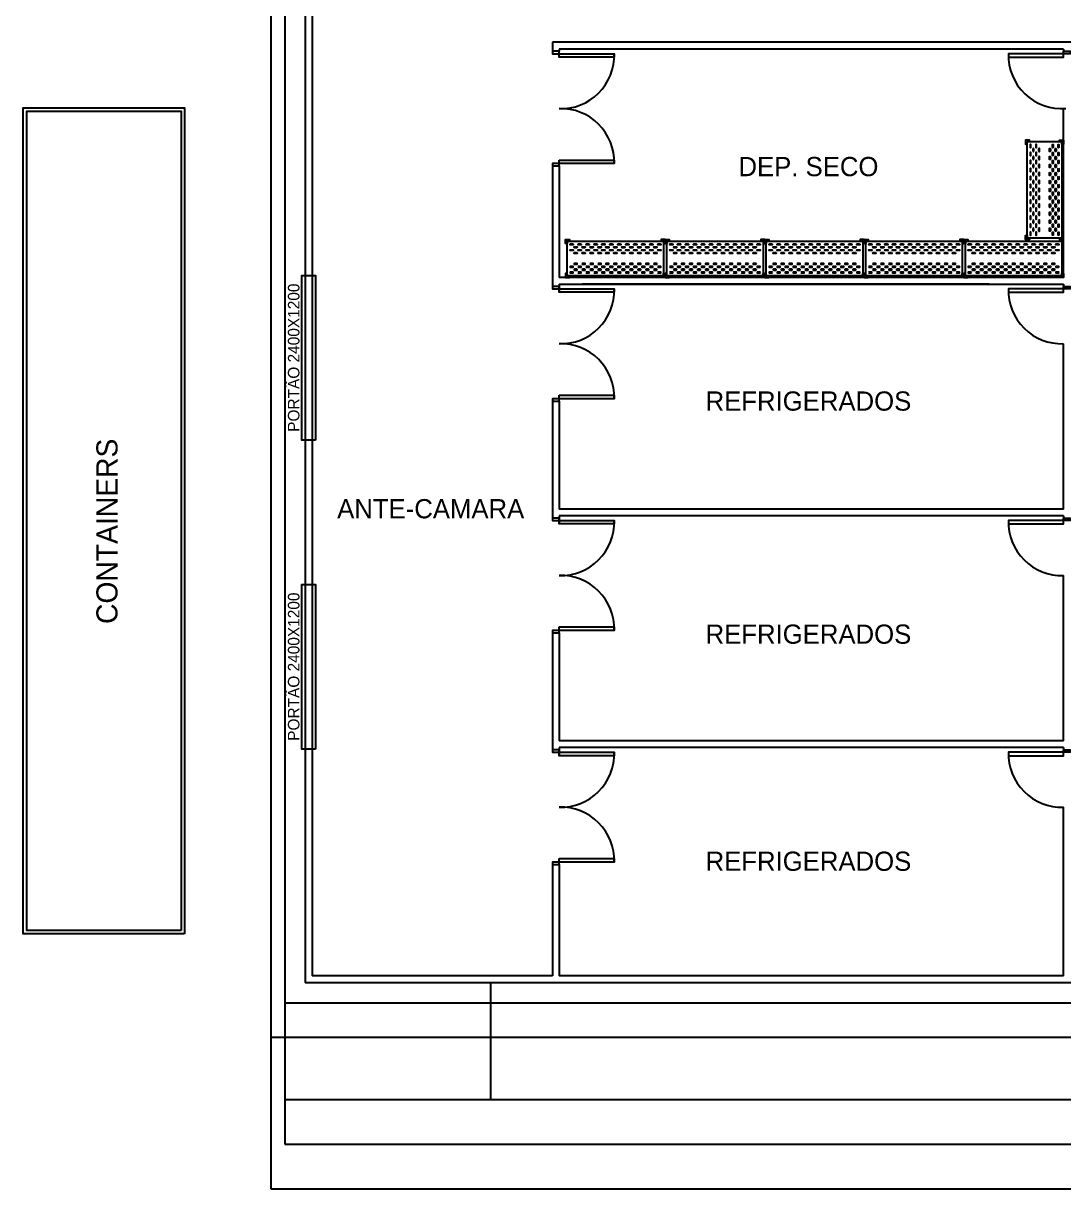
# Model space of a CAD drawing. Header units: millimetres. Extents: x -18806 to 201070, y -25046 to 92854.
# Drawn here: x 52294 to 67448, y -19187 to -2207 of the extents above; entities that cross this region are included whole.
import ezdxf
from ezdxf.enums import TextEntityAlignment as Align

# ---------------------------------------------------------------- set-up
doc = ezdxf.new("R2010")
doc.units = ezdxf.units.MM
doc.header["$LTSCALE"] = 50
doc.layers.add('9-LAYOUT', color=8, linetype='Continuous')
doc.styles.add('1', font='stylu.ttf', dxfattribs={"width": 0.75, "height": 0.35})
doc.styles.add('2', font='stylu.ttf', dxfattribs={"height": 0.35})
doc.dimstyles.new('1', dxfattribs={"dimtxt": 0.2, "dimasz": 0.1, "dimexe": 0.1, "dimexo": 0.9, "dimgap": 0.1, "dimtad": 1, "dimzin": 0, "dimdsep": 46, "dimtxsty": '1', "dimsah": 1, "dimcen": -0.1, "dimclrt": 1, "dimadec": 0, "dimazin": 0, "dimtfac": 1, "dimtmove": 0, "dimatfit": 1, "dimfxl": 0, "dimtolj": 1, "dimtzin": 0, "dimarcsym": 0})

# ---------------------------------------------------------------- blocks, each defined once
blk = doc.blocks.new('*D196')
at = {"color": 0, "lineweight": -2}
for p, q in [((55900.80850625254, -16986.69995601038), (55900.80850625254, -19186.72332722433)), ((113170.8085062524, -16986.69995601038), (113170.8085062524, -19186.72332722433)), ((55901.00850625253, -19186.62332722433), (113170.6085062524, -19186.62332722433))]:
    blk.add_line(p, q, dxfattribs=at)
at = {"color": 0}
for points in [[(55901.00850625253, -19186.589993891), (55901.00850625253, -19186.65666055767), (55900.80850625254, -19186.62332722433)], [(113170.6085062524, -19186.589993891), (113170.6085062524, -19186.65666055767), (113170.8085062524, -19186.62332722433)]]:
    blk.add_solid(points, dxfattribs=at)
at = {"layer": 'Defpoints', "color": 0}
for p in [(55900.80850625254, -16985.79995601038), (113170.8085062524, -16985.79995601038), (113170.8085062524, -19186.62332722433)]:
    blk.add_point(p, dxfattribs=at)
at = {"color": 7, "insert": (84535.80850625245, -19186.33449120676), "char_height": 0.35, "attachment_point": 5, "style": '1'}
blk.add_mtext('\\A1;57270.00', dxfattribs=at)
blk = doc.blocks.new('*D197')
at = {"color": 0, "lineweight": -2}
for p, q in [((56100.80850625248, -16486.69995601038), (56100.80850625248, -18535.75754431182)), ((112970.8085062524, -16486.69995601038), (112970.8085062524, -18535.75754431182)), ((56101.00850625247, -18535.65754431182), (112970.6085062524, -18535.65754431182))]:
    blk.add_line(p, q, dxfattribs=at)
at = {"color": 0}
for points in [[(56101.00850625247, -18535.62421097849), (56101.00850625247, -18535.69087764515), (56100.80850625248, -18535.65754431182)], [(112970.6085062524, -18535.62421097849), (112970.6085062524, -18535.69087764515), (112970.8085062524, -18535.65754431182)]]:
    blk.add_solid(points, dxfattribs=at)
at = {"layer": 'Defpoints', "color": 0}
for p in [(56100.80850625248, -16485.79995601038), (112970.8085062524, -16485.79995601038), (112970.8085062524, -18535.65754431182)]:
    blk.add_point(p, dxfattribs=at)
at = {"color": 7, "insert": (84535.80850625242, -18535.36870829425), "char_height": 0.35, "attachment_point": 5, "style": '1'}
blk.add_mtext('\\A1;56870.00', dxfattribs=at)
blk = doc.blocks.new('*D198')
at = {"color": 0, "lineweight": -2}
for p, q in [((59100.80850625248, -16190.77486674295), (59100.80850625248, -17892.56353038541)), ((109970.8085062525, -16190.77486674295), (109970.8085062525, -17892.56353038541)), ((109970.6085062525, -17892.46353038542), (59101.00850625247, -17892.46353038542))]:
    blk.add_line(p, q, dxfattribs=at)
at = {"color": 0}
for points in [[(59101.00850625247, -17892.43019705208), (59101.00850625247, -17892.49686371875), (59100.80850625248, -17892.46353038542)], [(109970.6085062525, -17892.43019705208), (109970.6085062525, -17892.49686371875), (109970.8085062525, -17892.46353038542)]]:
    blk.add_solid(points, dxfattribs=at)
at = {"layer": 'Defpoints', "color": 0}
for p in [(59100.80850625248, -16189.87486674295), (109970.8085062525, -16189.87486674295), (59100.80850625248, -17892.46353038542)]:
    blk.add_point(p, dxfattribs=at)
at = {"color": 7, "insert": (84535.80850625248, -17892.17469436784), "char_height": 0.35, "attachment_point": 5, "style": '1'}
blk.add_mtext('\\A1;50870.00', dxfattribs=at)
blk = doc.blocks.new('*D199')
at = {"color": 0, "lineweight": -2}
for p, q in [((56100.80850625248, -17891.56353038541), (56100.80850625248, -17892.36353038542)), ((59100.60850625248, -17892.46353038542), (56101.00850625247, -17892.46353038542)), ((59100.80850625248, -17891.56353038541), (59100.80850625248, -17892.36353038542))]:
    blk.add_line(p, q, dxfattribs=at)
at = {"color": 0}
for points in [[(56101.00850625247, -17892.43019705208), (56101.00850625247, -17892.49686371875), (56100.80850625248, -17892.46353038542)], [(59100.60850625248, -17892.43019705208), (59100.60850625248, -17892.49686371875), (59100.80850625248, -17892.46353038542)]]:
    blk.add_solid(points, dxfattribs=at)
at = {"layer": 'Defpoints', "color": 0}
for p in [(56100.80850625248, -17892.46353038542), (56100.80850625248, -17892.46353038542), (59100.80850625248, -17892.46353038542)]:
    blk.add_point(p, dxfattribs=at)
at = {"color": 7, "insert": (57600.80850625248, -17892.18097182026), "char_height": 0.35, "attachment_point": 5, "style": '1'}
blk.add_mtext('\\A1;3000.00', dxfattribs=at)
blk = doc.blocks.new('EPM4P145')
at = {"layer": '9-LAYOUT'}
for points in [[(23.00000000000011, 527), (23.0000000000001, 492), (1.030327590552296e-13, 492), (1.136868343334842e-13, 550), (58.00000000000011, 550.0000000000036), (58.00000000000011, 527), (23.00000000000011, 527)], [(1427, 526.9999999999961), (1427, 22.99999999999613), (23.00000000000002, 23), (23.00000000000011, 527)], [(1427, 527), (1427, 492), (1450, 492), (1450, 550), (1392, 550.0000000000036), (1392, 527), (1427, 527)], [(23.00000000000011, 23), (23.0000000000001, 58), (1.030327590552296e-13, 58), (1.136868343334842e-13, 0), (58.00000000000011, -3.637978807091713e-12), (58.00000000000011, 23), (23.00000000000011, 23)], [(1427, 23), (1427, 58), (1450, 58), (1450, 0), (1392, -3.637978807091713e-12), (1392, 23), (1427, 23)]]:
    blk.add_lwpolyline(points, close=True, dxfattribs=at)
for points in [[(110.5000000000001, 479.9999999999964, 0.414213562373095), (104.5000000000001, 485.9999999999964), (69.5000000000001, 485.9999999999964, 0.414213562373095), (63.5000000000001, 479.9999999999964, 0.414213562373095), (69.5000000000001, 473.9999999999964), (104.5000000000001, 473.9999999999964, 0.414213562373095)], [(110.5000000000001, 395.9999999999964, 0.414213562373095), (104.5000000000001, 401.9999999999964), (69.50000000000009, 401.9999999999964, 0.414213562373095), (63.50000000000009, 395.9999999999964, 0.414213562373095), (69.50000000000009, 389.9999999999964), (104.5000000000001, 389.9999999999964, 0.414213562373095)], [(168.5000000000001, 437.9999999999964, 0.414213562373095), (162.5000000000001, 443.9999999999964), (127.5000000000001, 443.9999999999964, 0.414213562373095), (121.5000000000001, 437.9999999999964, 0.414213562373095), (127.5000000000001, 431.9999999999964), (162.5000000000001, 431.9999999999964, 0.414213562373095)], [(168.5000000000001, 353.9999999999964, 0.414213562373095), (162.5000000000001, 359.9999999999964), (127.5000000000001, 359.9999999999964, 0.414213562373095), (121.5000000000001, 353.9999999999964, 0.414213562373095), (127.5000000000001, 347.9999999999964), (162.5000000000001, 347.9999999999964, 0.414213562373095)], [(226.5000000000001, 479.9999999999963, 0.414213562373095), (220.5000000000001, 485.9999999999963), (185.5000000000001, 485.9999999999964, 0.414213562373095), (179.5000000000001, 479.9999999999964, 0.414213562373095), (185.5000000000001, 473.9999999999964), (220.5000000000001, 473.9999999999963, 0.414213562373095)], [(226.5000000000001, 395.9999999999964, 0.414213562373095), (220.5000000000001, 401.9999999999964), (185.5000000000001, 401.9999999999964, 0.414213562373095), (179.5000000000001, 395.9999999999964, 0.414213562373095), (185.5000000000001, 389.9999999999964), (220.5000000000001, 389.9999999999964, 0.414213562373095)], [(284.5000000000001, 437.9999999999963, 0.414213562373095), (278.5000000000001, 443.9999999999963), (243.5000000000001, 443.9999999999963, 0.414213562373095), (237.5000000000001, 437.9999999999963, 0.414213562373095), (243.5000000000001, 431.9999999999963), (278.5000000000001, 431.9999999999963, 0.414213562373095)], [(284.5000000000001, 353.9999999999963, 0.414213562373095), (278.5000000000001, 359.9999999999963), (243.5000000000001, 359.9999999999963, 0.414213562373095), (237.5000000000001, 353.9999999999963, 0.414213562373095), (243.5000000000001, 347.9999999999963), (278.5000000000001, 347.9999999999963, 0.414213562373095)], [(342.5000000000001, 479.9999999999963, 0.414213562373095), (336.5000000000001, 485.9999999999963), (301.5000000000001, 485.9999999999963, 0.414213562373095), (295.5000000000001, 479.9999999999963, 0.414213562373095), (301.5000000000001, 473.9999999999963), (336.5000000000001, 473.9999999999963, 0.414213562373095)], [(342.5000000000001, 395.9999999999963, 0.414213562373095), (336.5000000000001, 401.9999999999963), (301.5000000000001, 401.9999999999963, 0.414213562373095), (295.5000000000001, 395.9999999999963, 0.414213562373095), (301.5000000000001, 389.9999999999963), (336.5000000000001, 389.9999999999963, 0.414213562373095)], [(400.5000000000001, 437.9999999999963, 0.414213562373095), (394.5000000000001, 443.9999999999963), (359.5000000000001, 443.9999999999963, 0.414213562373095), (353.5000000000001, 437.9999999999963, 0.414213562373095), (359.5000000000001, 431.9999999999963), (394.5000000000001, 431.9999999999963, 0.414213562373095)], [(400.5000000000001, 353.9999999999962, 0.414213562373095), (394.5000000000001, 359.9999999999962), (359.5000000000001, 359.9999999999963, 0.414213562373095), (353.5000000000001, 353.9999999999963, 0.414213562373095), (359.5000000000001, 347.9999999999963), (394.5000000000001, 347.9999999999962, 0.414213562373095)], [(458.5000000000001, 479.9999999999962, 0.414213562373095), (452.5000000000001, 485.9999999999962), (417.5000000000001, 485.9999999999963, 0.414213562373095), (411.5000000000001, 479.9999999999963, 0.414213562373095), (417.5000000000001, 473.9999999999963), (452.5000000000001, 473.9999999999962, 0.414213562373095)], [(458.5000000000001, 395.9999999999962, 0.414213562373095), (452.5000000000001, 401.9999999999962), (417.5000000000001, 401.9999999999962, 0.414213562373095), (411.5000000000001, 395.9999999999962, 0.414213562373095), (417.5000000000001, 389.9999999999962), (452.5000000000001, 389.9999999999962, 0.414213562373095)], [(516.5000000000001, 437.9999999999962, 0.414213562373095), (510.5000000000001, 443.9999999999962), (475.5000000000001, 443.9999999999962, 0.414213562373095), (469.5000000000001, 437.9999999999962, 0.414213562373095), (475.5000000000001, 431.9999999999962), (510.5000000000001, 431.9999999999962, 0.414213562373095)], [(516.5000000000001, 353.9999999999962, 0.414213562373095), (510.5000000000001, 359.9999999999962), (475.5000000000001, 359.9999999999962, 0.414213562373095), (469.5000000000001, 353.9999999999962, 0.414213562373095), (475.5000000000001, 347.9999999999962), (510.5000000000001, 347.9999999999962, 0.414213562373095)], [(574.5000000000001, 479.9999999999962, 0.414213562373095), (568.5000000000001, 485.9999999999962), (533.5000000000001, 485.9999999999962, 0.414213562373095), (527.5000000000001, 479.9999999999962, 0.414213562373095), (533.5000000000001, 473.9999999999962), (568.5000000000001, 473.9999999999962, 0.414213562373095)], [(574.5000000000001, 395.9999999999962, 0.414213562373095), (568.5000000000001, 401.9999999999962), (533.5000000000001, 401.9999999999962, 0.414213562373095), (527.5000000000001, 395.9999999999962, 0.414213562373095), (533.5000000000001, 389.9999999999962), (568.5000000000001, 389.9999999999962, 0.414213562373095)], [(632.5000000000001, 437.9999999999962, 0.414213562373095), (626.5000000000001, 443.9999999999962), (591.5000000000001, 443.9999999999962, 0.414213562373095), (585.5000000000001, 437.9999999999962, 0.414213562373095), (591.5000000000001, 431.9999999999962), (626.5000000000001, 431.9999999999962, 0.414213562373095)], [(632.5000000000001, 353.9999999999962, 0.414213562373095), (626.5000000000001, 359.9999999999962), (591.5000000000001, 359.9999999999962, 0.414213562373095), (585.5000000000001, 353.9999999999962, 0.414213562373095), (591.5000000000001, 347.9999999999962), (626.5000000000001, 347.9999999999962, 0.414213562373095)], [(690.5000000000001, 479.9999999999962, 0.414213562373095), (684.5000000000001, 485.9999999999962), (649.5000000000001, 485.9999999999962, 0.414213562373095), (643.5000000000001, 479.9999999999962, 0.414213562373095), (649.5000000000001, 473.9999999999962), (684.5000000000001, 473.9999999999962, 0.414213562373095)], [(690.5000000000001, 395.9999999999962, 0.414213562373095), (684.5000000000001, 401.9999999999962), (649.5000000000001, 401.9999999999962, 0.414213562373095), (643.5000000000001, 395.9999999999962, 0.414213562373095), (649.5000000000001, 389.9999999999962), (684.5000000000001, 389.9999999999962, 0.414213562373095)], [(748.5000000000001, 437.9999999999962, 0.414213562373095), (742.5000000000001, 443.9999999999962), (707.5000000000001, 443.9999999999962, 0.414213562373095), (701.5000000000001, 437.9999999999962, 0.414213562373095), (707.5000000000001, 431.9999999999962), (742.5000000000001, 431.9999999999962, 0.414213562373095)], [(748.5000000000001, 353.9999999999962, 0.414213562373095), (742.5000000000001, 359.9999999999962), (707.5000000000001, 359.9999999999962, 0.414213562373095), (701.5000000000001, 353.9999999999962, 0.414213562373095), (707.5000000000001, 347.9999999999962), (742.5000000000001, 347.9999999999962, 0.414213562373095)], [(806.5000000000001, 479.9999999999962, 0.414213562373095), (800.5000000000001, 485.9999999999962), (765.5000000000001, 485.9999999999962, 0.414213562373095), (759.5000000000001, 479.9999999999962, 0.414213562373095), (765.5000000000001, 473.9999999999962), (800.5000000000001, 473.9999999999962, 0.414213562373095)], [(806.5000000000001, 395.9999999999962, 0.414213562373095), (800.5000000000001, 401.9999999999962), (765.5000000000001, 401.9999999999962, 0.414213562373095), (759.5000000000001, 395.9999999999962, 0.414213562373095), (765.5000000000001, 389.9999999999962), (800.5000000000001, 389.9999999999962, 0.414213562373095)], [(864.5000000000001, 437.9999999999962, 0.414213562373095), (858.5000000000001, 443.9999999999962), (823.5000000000001, 443.9999999999962, 0.414213562373095), (817.5000000000001, 437.9999999999962, 0.414213562373095), (823.5000000000001, 431.9999999999962), (858.5000000000001, 431.9999999999962, 0.414213562373095)], [(864.5000000000001, 353.9999999999962, 0.414213562373095), (858.5000000000001, 359.9999999999962), (823.5000000000001, 359.9999999999962, 0.414213562373095), (817.5000000000001, 353.9999999999962, 0.414213562373095), (823.5000000000001, 347.9999999999962), (858.5000000000001, 347.9999999999962, 0.414213562373095)], [(922.5000000000001, 479.9999999999962, 0.414213562373095), (916.5000000000001, 485.9999999999962), (881.5000000000001, 485.9999999999962, 0.414213562373095), (875.5000000000001, 479.9999999999962, 0.414213562373095), (881.5000000000001, 473.9999999999962), (916.5000000000001, 473.9999999999962, 0.414213562373095)], [(922.5000000000001, 395.9999999999962, 0.414213562373095), (916.5000000000001, 401.9999999999962), (881.5000000000001, 401.9999999999962, 0.414213562373095), (875.5000000000001, 395.9999999999962, 0.414213562373095), (881.5000000000001, 389.9999999999962), (916.5000000000001, 389.9999999999962, 0.414213562373095)], [(980.5000000000001, 437.9999999999962, 0.414213562373095), (974.5000000000001, 443.9999999999962), (939.5000000000001, 443.9999999999962, 0.414213562373095), (933.5000000000001, 437.9999999999962, 0.414213562373095), (939.5000000000001, 431.9999999999962), (974.5000000000001, 431.9999999999962, 0.414213562373095)], [(980.5000000000001, 353.9999999999962, 0.414213562373095), (974.5000000000001, 359.9999999999962), (939.5000000000001, 359.9999999999962, 0.414213562373095), (933.5000000000001, 353.9999999999962, 0.414213562373095), (939.5000000000001, 347.9999999999962), (974.5000000000001, 347.9999999999962, 0.414213562373095)], [(1038.5, 479.9999999999962, 0.414213562373095), (1032.5, 485.9999999999962), (997.5000000000001, 485.9999999999962, 0.414213562373095), (991.5000000000001, 479.9999999999962, 0.414213562373095), (997.5000000000001, 473.9999999999962), (1032.5, 473.9999999999962, 0.414213562373095)], [(1038.5, 395.9999999999961, 0.414213562373095), (1032.5, 401.9999999999961), (997.5000000000001, 401.9999999999962, 0.414213562373095), (991.5000000000001, 395.9999999999962, 0.414213562373095), (997.5000000000001, 389.9999999999962), (1032.5, 389.9999999999961, 0.414213562373095)], [(1096.5, 437.9999999999961, 0.414213562373095), (1090.5, 443.9999999999961), (1055.5, 443.9999999999961, 0.414213562373095), (1049.5, 437.9999999999961, 0.414213562373095), (1055.5, 431.9999999999961), (1090.5, 431.9999999999961, 0.414213562373095)], [(1096.5, 353.9999999999961, 0.414213562373095), (1090.5, 359.9999999999961), (1055.5, 359.9999999999961, 0.414213562373095), (1049.5, 353.9999999999961, 0.414213562373095), (1055.5, 347.9999999999961), (1090.5, 347.9999999999961, 0.414213562373095)], [(1154.5, 479.9999999999961, 0.414213562373095), (1148.5, 485.9999999999961), (1113.5, 485.9999999999961, 0.414213562373095), (1107.5, 479.9999999999961, 0.414213562373095), (1113.5, 473.9999999999961), (1148.5, 473.9999999999961, 0.414213562373095)], [(1154.5, 395.9999999999961, 0.414213562373095), (1148.5, 401.9999999999961), (1113.5, 401.9999999999961, 0.414213562373095), (1107.5, 395.9999999999961, 0.414213562373095), (1113.5, 389.9999999999961), (1148.5, 389.9999999999961, 0.414213562373095)], [(1212.5, 437.9999999999961, 0.414213562373095), (1206.5, 443.9999999999961), (1171.5, 443.9999999999961, 0.414213562373095), (1165.5, 437.9999999999961, 0.414213562373095), (1171.5, 431.9999999999961), (1206.5, 431.9999999999961, 0.414213562373095)], [(1212.5, 353.9999999999961, 0.414213562373095), (1206.5, 359.9999999999961), (1171.5, 359.9999999999961, 0.414213562373095), (1165.5, 353.9999999999961, 0.414213562373095), (1171.5, 347.9999999999961), (1206.5, 347.9999999999961, 0.414213562373095)], [(1270.5, 479.9999999999961, 0.414213562373095), (1264.5, 485.9999999999961), (1229.5, 485.9999999999961, 0.414213562373095), (1223.5, 479.9999999999961, 0.414213562373095), (1229.5, 473.9999999999961), (1264.5, 473.9999999999961, 0.414213562373095)], [(1270.5, 395.9999999999961, 0.414213562373095), (1264.5, 401.9999999999961), (1229.5, 401.9999999999961, 0.414213562373095), (1223.5, 395.9999999999961, 0.414213562373095), (1229.5, 389.9999999999961), (1264.5, 389.9999999999961, 0.414213562373095)], [(1328.5, 437.9999999999961, 0.414213562373095), (1322.5, 443.9999999999961), (1287.5, 443.9999999999961, 0.414213562373095), (1281.5, 437.9999999999961, 0.414213562373095), (1287.5, 431.9999999999961), (1322.5, 431.9999999999961, 0.414213562373095)], [(1328.5, 353.9999999999961, 0.414213562373095), (1322.5, 359.9999999999961), (1287.5, 359.9999999999961, 0.414213562373095), (1281.5, 353.9999999999961, 0.414213562373095), (1287.5, 347.9999999999961), (1322.5, 347.9999999999961, 0.414213562373095)], [(1386.5, 479.9999999999961, 0.414213562373095), (1380.5, 485.9999999999961), (1345.5, 485.9999999999961, 0.414213562373095), (1339.5, 479.9999999999961, 0.414213562373095), (1345.5, 473.9999999999961), (1380.5, 473.9999999999961, 0.414213562373095)], [(1386.5, 395.9999999999961, 0.414213562373095), (1380.5, 401.9999999999961), (1345.5, 401.9999999999961, 0.414213562373095), (1339.5, 395.9999999999961, 0.414213562373095), (1345.5, 389.9999999999961), (1380.5, 389.9999999999961, 0.414213562373095)], [(168.5000000000001, 195.9999999999999, -0.414213562373095), (162.5000000000001, 189.9999999999999), (127.5, 190, -0.414213562373095), (121.5, 196, -0.414213562373095), (127.5000000000001, 202), (162.5000000000001, 201.9999999999999, -0.414213562373095)], [(284.5000000000001, 195.9999999999963, -0.414213562373095), (278.5000000000001, 189.9999999999963), (243.5000000000001, 189.9999999999963, -0.414213562373095), (237.5000000000001, 195.9999999999963, -0.414213562373095), (243.5000000000001, 201.9999999999963), (278.5000000000001, 201.9999999999963, -0.414213562373095)], [(400.5000000000001, 195.9999999999963, -0.414213562373095), (394.5000000000001, 189.9999999999963), (359.5000000000001, 189.9999999999963, -0.414213562373095), (353.5000000000001, 195.9999999999963, -0.414213562373095), (359.5000000000001, 201.9999999999963), (394.5000000000001, 201.9999999999963, -0.414213562373095)], [(516.5, 195.9999999999962, -0.414213562373095), (510.5000000000001, 189.9999999999962), (475.5000000000001, 189.9999999999962, -0.414213562373095), (469.5000000000001, 195.9999999999962, -0.414213562373095), (475.5000000000001, 201.9999999999962), (510.5000000000001, 201.9999999999962, -0.414213562373095)], [(632.5, 195.9999999999962, -0.414213562373095), (626.5, 189.9999999999962), (591.5, 189.9999999999962, -0.414213562373095), (585.5, 195.9999999999962, -0.414213562373095), (591.5, 201.9999999999962), (626.5, 201.9999999999962, -0.414213562373095)], [(748.5, 195.9999999999962, -0.414213562373095), (742.5, 189.9999999999962), (707.5, 189.9999999999962, -0.414213562373095), (701.5, 195.9999999999962, -0.414213562373095), (707.5, 201.9999999999962), (742.5, 201.9999999999962, -0.414213562373095)], [(864.5, 195.9999999999962, -0.414213562373095), (858.5, 189.9999999999962), (823.5, 189.9999999999962, -0.414213562373095), (817.5, 195.9999999999962, -0.414213562373095), (823.5, 201.9999999999962), (858.5, 201.9999999999962, -0.414213562373095)], [(980.5, 195.9999999999962, -0.414213562373095), (974.5, 189.9999999999962), (939.5, 189.9999999999962, -0.414213562373095), (933.5, 195.9999999999962, -0.414213562373095), (939.5, 201.9999999999962), (974.5, 201.9999999999962, -0.414213562373095)], [(1096.5, 195.9999999999961, -0.414213562373095), (1090.5, 189.9999999999961), (1055.5, 189.9999999999962, -0.414213562373095), (1049.5, 195.9999999999962, -0.414213562373095), (1055.5, 201.9999999999962), (1090.5, 201.9999999999961, -0.414213562373095)], [(1212.5, 195.9999999999961, -0.414213562373095), (1206.5, 189.9999999999961), (1171.5, 189.9999999999961, -0.414213562373095), (1165.5, 195.9999999999961, -0.414213562373095), (1171.5, 201.9999999999961), (1206.5, 201.9999999999961, -0.414213562373095)], [(1328.5, 195.9999999999961, -0.414213562373095), (1322.5, 189.9999999999961), (1287.5, 189.9999999999961, -0.414213562373095), (1281.5, 195.9999999999961, -0.414213562373095), (1287.5, 201.9999999999961), (1322.5, 201.9999999999961, -0.414213562373095)], [(110.5, 154, -0.414213562373095), (104.5, 148), (69.50000000000004, 148, -0.414213562373095), (63.50000000000004, 154, -0.414213562373095), (69.50000000000004, 160), (104.5, 160, -0.414213562373095)], [(110.5, 70, -0.414213562373095), (104.5, 64), (69.50000000000003, 64, -0.414213562373095), (63.50000000000003, 70, -0.414213562373095), (69.50000000000003, 76), (104.5, 76, -0.414213562373095)], [(168.5, 111.9999999999963, -0.414213562373095), (162.5, 105.9999999999963), (127.5, 105.9999999999964, -0.414213562373095), (121.5, 111.9999999999964, -0.414213562373095), (127.5, 117.9999999999964), (162.5, 117.9999999999963, -0.414213562373095)], [(226.5, 153.9999999999999, -0.414213562373095), (220.5, 147.9999999999999), (185.5, 147.9999999999999, -0.414213562373095), (179.5, 153.9999999999999, -0.414213562373095), (185.5, 159.9999999999999), (220.5, 159.9999999999999, -0.414213562373095)], [(226.5, 69.9999999999963, -0.414213562373095), (220.5, 63.99999999999631), (185.5, 63.99999999999631, -0.414213562373095), (179.5, 69.9999999999963, -0.414213562373095), (185.5, 75.9999999999963), (220.5, 75.9999999999963, -0.414213562373095)], [(284.5000000000001, 111.9999999999963, -0.414213562373095), (278.5000000000001, 105.9999999999963), (243.5, 105.9999999999963, -0.414213562373095), (237.5, 111.9999999999963, -0.414213562373095), (243.5, 117.9999999999963), (278.5000000000001, 117.9999999999963, -0.414213562373095)], [(342.5000000000001, 153.9999999999963, -0.414213562373095), (336.5000000000001, 147.9999999999963), (301.5000000000001, 147.9999999999963, -0.414213562373095), (295.5000000000001, 153.9999999999963, -0.414213562373095), (301.5000000000001, 159.9999999999963), (336.5000000000001, 159.9999999999963, -0.414213562373095)], [(342.5, 69.9999999999963, -0.414213562373095), (336.5, 63.99999999999631), (301.5, 63.99999999999631, -0.414213562373095), (295.5, 69.9999999999963, -0.414213562373095), (301.5, 75.9999999999963), (336.5, 75.9999999999963, -0.414213562373095)], [(400.5000000000001, 111.9999999999963, -0.414213562373095), (394.5000000000001, 105.9999999999963), (359.5000000000001, 105.9999999999963, -0.414213562373095), (353.5000000000001, 111.9999999999963, -0.414213562373095), (359.5000000000001, 117.9999999999963), (394.5000000000001, 117.9999999999963, -0.414213562373095)], [(458.5000000000001, 153.9999999999963, -0.414213562373095), (452.5000000000001, 147.9999999999963), (417.5000000000001, 147.9999999999963, -0.414213562373095), (411.5000000000001, 153.9999999999963, -0.414213562373095), (417.5000000000001, 159.9999999999963), (452.5000000000001, 159.9999999999963, -0.414213562373095)], [(458.5, 69.9999999999963, -0.414213562373095), (452.5, 63.99999999999631), (417.5, 63.99999999999631, -0.414213562373095), (411.5, 69.9999999999963, -0.414213562373095), (417.5, 75.9999999999963), (452.5, 75.9999999999963, -0.414213562373095)], [(516.5, 111.9999999999962, -0.414213562373095), (510.5000000000001, 105.9999999999962), (475.5000000000001, 105.9999999999962, -0.414213562373095), (469.5000000000001, 111.9999999999962, -0.414213562373095), (475.5000000000001, 117.9999999999962), (510.5000000000001, 117.9999999999962, -0.414213562373095)], [(574.5, 153.9999999999962, -0.414213562373095), (568.5, 147.9999999999962), (533.5, 147.9999999999962, -0.414213562373095), (527.5, 153.9999999999962, -0.414213562373095), (533.5, 159.9999999999962), (568.5, 159.9999999999962, -0.414213562373095)], [(574.5, 69.99999999999625, -0.414213562373095), (568.5, 63.99999999999625), (533.5, 63.99999999999625, -0.414213562373095), (527.5, 69.99999999999625, -0.414213562373095), (533.5, 75.99999999999625), (568.5, 75.99999999999625, -0.414213562373095)], [(632.5, 111.9999999999962, -0.414213562373095), (626.5, 105.9999999999962), (591.5, 105.9999999999962, -0.414213562373095), (585.5, 111.9999999999962, -0.414213562373095), (591.5, 117.9999999999962), (626.5, 117.9999999999962, -0.414213562373095)], [(690.5, 153.9999999999962, -0.414213562373095), (684.5, 147.9999999999962), (649.5, 147.9999999999962, -0.414213562373095), (643.5, 153.9999999999962, -0.414213562373095), (649.5, 159.9999999999962), (684.5, 159.9999999999962, -0.414213562373095)], [(690.5, 69.99999999999625, -0.414213562373095), (684.5, 63.99999999999625), (649.5, 63.99999999999625, -0.414213562373095), (643.5, 69.99999999999625, -0.414213562373095), (649.5, 75.99999999999625), (684.5, 75.99999999999625, -0.414213562373095)], [(748.5, 111.9999999999962, -0.414213562373095), (742.5, 105.9999999999962), (707.5, 105.9999999999962, -0.414213562373095), (701.5, 111.9999999999962, -0.414213562373095), (707.5, 117.9999999999962), (742.5, 117.9999999999962, -0.414213562373095)], [(806.5, 153.9999999999962, -0.414213562373095), (800.5, 147.9999999999962), (765.5, 147.9999999999962, -0.414213562373095), (759.5, 153.9999999999962, -0.414213562373095), (765.5, 159.9999999999962), (800.5, 159.9999999999962, -0.414213562373095)], [(806.5, 69.99999999999619, -0.414213562373095), (800.5, 63.99999999999619), (765.5, 63.99999999999625, -0.414213562373095), (759.5, 69.99999999999625, -0.414213562373095), (765.5, 75.99999999999625), (800.5, 75.99999999999619, -0.414213562373095)], [(864.5, 111.9999999999962, -0.414213562373095), (858.5, 105.9999999999962), (823.5, 105.9999999999962, -0.414213562373095), (817.5, 111.9999999999962, -0.414213562373095), (823.5, 117.9999999999962), (858.5, 117.9999999999962, -0.414213562373095)], [(922.5, 153.9999999999962, -0.414213562373095), (916.5, 147.9999999999962), (881.5, 147.9999999999962, -0.414213562373095), (875.5, 153.9999999999962, -0.414213562373095), (881.5, 159.9999999999962), (916.5, 159.9999999999962, -0.414213562373095)], [(922.5, 69.99999999999619, -0.414213562373095), (916.5, 63.99999999999619), (881.5, 63.99999999999619, -0.414213562373095), (875.5, 69.99999999999619, -0.414213562373095), (881.5, 75.99999999999619), (916.5, 75.99999999999619, -0.414213562373095)], [(980.5, 111.9999999999962, -0.414213562373095), (974.5, 105.9999999999962), (939.5, 105.9999999999962, -0.414213562373095), (933.5, 111.9999999999962, -0.414213562373095), (939.5, 117.9999999999962), (974.5, 117.9999999999962, -0.414213562373095)], [(1038.5, 153.9999999999962, -0.414213562373095), (1032.5, 147.9999999999962), (997.5, 147.9999999999962, -0.414213562373095), (991.5, 153.9999999999962, -0.414213562373095), (997.5, 159.9999999999962), (1032.5, 159.9999999999962, -0.414213562373095)], [(1038.5, 69.99999999999619, -0.414213562373095), (1032.5, 63.99999999999619), (997.5, 63.99999999999619, -0.414213562373095), (991.5, 69.99999999999619, -0.414213562373095), (997.5, 75.99999999999619), (1032.5, 75.99999999999619, -0.414213562373095)], [(1096.5, 111.9999999999961, -0.414213562373095), (1090.5, 105.9999999999961), (1055.5, 105.9999999999962, -0.414213562373095), (1049.5, 111.9999999999962, -0.414213562373095), (1055.5, 117.9999999999962), (1090.5, 117.9999999999961, -0.414213562373095)], [(1154.5, 153.9999999999961, -0.414213562373095), (1148.5, 147.9999999999961), (1113.5, 147.9999999999961, -0.414213562373095), (1107.5, 153.9999999999961, -0.414213562373095), (1113.5, 159.9999999999961), (1148.5, 159.9999999999961, -0.414213562373095)], [(1154.5, 69.99999999999613, -0.414213562373095), (1148.5, 63.99999999999613), (1113.5, 63.99999999999613, -0.414213562373095), (1107.5, 69.99999999999613, -0.414213562373095), (1113.5, 75.99999999999613), (1148.5, 75.99999999999613, -0.414213562373095)], [(1212.5, 111.9999999999961, -0.414213562373095), (1206.5, 105.9999999999961), (1171.5, 105.9999999999961, -0.414213562373095), (1165.5, 111.9999999999961, -0.414213562373095), (1171.5, 117.9999999999961), (1206.5, 117.9999999999961, -0.414213562373095)], [(1270.5, 153.9999999999961, -0.414213562373095), (1264.5, 147.9999999999961), (1229.5, 147.9999999999961, -0.414213562373095), (1223.5, 153.9999999999961, -0.414213562373095), (1229.5, 159.9999999999961), (1264.5, 159.9999999999961, -0.414213562373095)], [(1270.5, 69.99999999999613, -0.414213562373095), (1264.5, 63.99999999999613), (1229.5, 63.99999999999613, -0.414213562373095), (1223.5, 69.99999999999613, -0.414213562373095), (1229.5, 75.99999999999613), (1264.5, 75.99999999999613, -0.414213562373095)], [(1328.5, 111.9999999999961, -0.414213562373095), (1322.5, 105.9999999999961), (1287.5, 105.9999999999961, -0.414213562373095), (1281.5, 111.9999999999961, -0.414213562373095), (1287.5, 117.9999999999961), (1322.5, 117.9999999999961, -0.414213562373095)], [(1386.5, 153.9999999999961, -0.414213562373095), (1380.5, 147.9999999999961), (1345.5, 147.9999999999961, -0.414213562373095), (1339.5, 153.9999999999961, -0.414213562373095), (1345.5, 159.9999999999961), (1380.5, 159.9999999999961, -0.414213562373095)], [(1386.5, 69.99999999999613, -0.414213562373095), (1380.5, 63.99999999999613), (1345.5, 63.99999999999613, -0.414213562373095), (1339.5, 69.99999999999613, -0.414213562373095), (1345.5, 75.99999999999613), (1380.5, 75.99999999999613, -0.414213562373095)]]:
    blk.add_lwpolyline(points, format="xyb", close=True, dxfattribs=at)

msp = doc.modelspace()

# ---------------------------------------------------------------- linework, layer by layer
at = {"color": 6}
for p, q in [((55900.80850625242, 8372.200043989491), (55900.80850625254, -16985.79995601038)), ((66361.80850625249, -6008.249956010433), (60439.80850625258, -6008.249956010433)), ((113170.8085062524, -16985.79995601038), (55900.80850625254, -16985.79995601038))]:
    msp.add_line(p, q, dxfattribs=at)
at = {"color": 3}
for p in [(56100.80850625248, 7872.200043989491), (112970.8085062524, -16485.79995601038)]:
    msp.add_line(p, (56100.80850625248, -16485.79995601038), dxfattribs=at)
at = {"color": 5}
for p, q in [((56400.80850625248, 5175.359661298222), (56400.80850625248, -16185.79995601038)), ((56500.80850625251, -482.3999560104567), (56500.80850625251, -16085.79995601038)), ((67443.80850625243, -2582.399956010428), (60100.80850625252, -2582.399956010428)), ((67443.80850625238, -5908.249956010404), (67443.80850625232, -3450.107028405502)), ((67443.80850625243, -5908.249956010433), (60100.80850625252, -5908.249956010433)), ((60100.80850625252, -6008.249956010433), (67443.80850625243, -6008.249956010433)), ((60439.80850625258, -6008.249956010433), (60439.80850625258, -6008.249956010433)), ((67443.80850625238, -9284.09995601044), (67443.80850625232, -6875.957028405537)), ((67443.80850625243, -9284.09995601044), (60100.80850625252, -9284.099956010425)), ((67443.80850625243, -9384.099956010454), (60100.80850625252, -9384.099956010454)), ((67443.80850625238, -12659.9499560104), (67443.80850625232, -10251.80702840554)), ((67443.80850625243, -12659.9499560104), (60100.80850625252, -12659.94995601039)), ((67443.80850625243, -12759.94995601042), (60100.80850625252, -12759.94995601042)), ((67443.80850625243, -16085.79995601041), (67443.80850625238, -13627.65702840551)), ((60000.80850625251, -16085.79995601038), (56500.80850625251, -16085.79995601038)), ((67443.80850625243, -16085.79995601038), (60100.80850625252, -16085.79995601038)), ((71643.80850625248, -16185.79995601038), (56400.80850625248, -16185.79995601038))]:
    msp.add_line(p, q, dxfattribs=at)
for points in [[(69643.80850625248, -2614.747851299733), (69643.80850625248, -2482.399956010428), (69643.80850625248, -2482.399956010428), (60000.80850625251, -2482.399956010428)], [(60000.80850625251, -2482.399956010428), (60000.80850625251, -2614.747851299762)], [(60100.80850625252, -2582.399956010369), (60100.80850625252, -2614.747851299762)], [(67443.80850625243, -2582.399956010428), (67443.80850625243, -2614.747851299733)], [(60000.80850625251, -4285.466205511417), (60000.80850625251, -6040.597851299739)], [(60100.80850625252, -4285.466205511417), (60100.80850625252, -5908.249956010375)], [(60100.80850625252, -6008.249956010404), (60100.80850625252, -6125.957028405566)], [(67443.80850625243, -6008.249956010433), (67443.80850625243, -6040.597851299768)], [(60000.80850625251, -7711.316205511393), (60000.80850625251, -9451.807028405558)], [(60100.80850625252, -7711.316205511393), (60100.80850625252, -9284.099956010396)], [(60100.80850625252, -9384.09995601041), (60100.80850625252, -9501.807028405572)], [(67443.80850625243, -9384.099956010454), (67443.80850625243, -9416.447851299774)], [(60000.80850625251, -11087.1662055114), (60000.80850625251, -12467.99995601039)], [(60100.80850625252, -11087.1662055114), (60100.80850625252, -12659.94995601036)], [(60000.80850625251, -12367.99995601036), (60000.80850625251, -12827.65702840551)], [(60100.80850625252, -12759.94995601037), (60100.80850625252, -12877.65702840552)], [(67443.80850625249, -12759.94995601042), (67443.80850625249, -12792.29785129972)], [(60000.80850625251, -14463.01620551135), (60000.80850625251, -16085.79995601038)], [(60100.80850625252, -14463.01620551135), (60100.80850625252, -16085.79995601038)]]:
    msp.add_lwpolyline(points, dxfattribs=at)
at = {"color": 2}
for points in [[(60100.80850625252, -2650.107028405531), (60100.80850625252, -2614.747851299762), (60000.80850625251, -2614.747851299762), (60000.80850625251, -2650.107028405531)], [(60100.80850625252, -2650.107028405531), (60900.80850625254, -2650.107028405531), (60900.80850625254, -2650.107028405531), (60900.80850625254, -2700.10702840559), (60100.80850625252, -2700.10702840559)], [(67443.80850625243, -2650.10702840556), (66643.80850625242, -2650.10702840556), (66643.80850625242, -2650.10702840556), (66643.80850625242, -2700.10702840556), (67443.80850625243, -2700.10702840556)], [(67443.80850625243, -2650.10702840556), (67443.80850625243, -2614.747851299733), (67543.80850625245, -2614.747851299733), (67543.80850625245, -2650.10702840556)], [(60100.80850625252, -4200.10702840559), (60900.80850625254, -4200.10702840559), (60900.80850625254, -4200.10702840559), (60900.80850625254, -4250.107028405531), (60100.80850625252, -4250.107028405531)], [(60100.80850625252, -4285.466205511417), (60100.80850625252, -4250.10702840559), (60000.80850625251, -4250.10702840559), (60000.80850625251, -4285.466205511417)], [(60100.80850625252, -6075.957028405537), (60100.80850625252, -6040.597851299739), (60000.80850625251, -6040.597851299739), (60000.80850625251, -6075.957028405537)], [(60100.80850625252, -6075.957028405537), (60900.80850625254, -6075.957028405537), (60900.80850625254, -6075.957028405537), (60900.80850625254, -6125.957028405566), (60100.80850625252, -6125.957028405566)], [(67443.80850625243, -6075.957028405595), (66643.80850625242, -6075.957028405595), (66643.80850625242, -6075.957028405595), (66643.80850625242, -6125.957028405595), (67443.80850625243, -6125.957028405595)], [(67443.80850625243, -6075.957028405595), (67443.80850625243, -6040.597851299768), (67543.80850625245, -6040.597851299768), (67543.80850625245, -6075.957028405595)], [(60100.80850625252, -7625.957028405552), (60900.80850625254, -7625.957028405552), (60900.80850625254, -7625.957028405552), (60900.80850625254, -7675.957028405566), (60100.80850625252, -7675.957028405566)], [(60100.80850625252, -7711.316205511393), (60100.80850625252, -7675.957028405624), (60000.80850625251, -7675.957028405624), (60000.80850625251, -7711.316205511393)], [(60100.80850625252, -9451.807028405558), (60100.80850625252, -9416.44785129973), (60000.80850625251, -9416.44785129973), (60000.80850625251, -9451.807028405558)], [(60100.80850625252, -9451.807028405558), (60900.80850625254, -9451.807028405558), (60900.80850625254, -9451.807028405558), (60900.80850625254, -9501.807028405572), (60100.80850625252, -9501.807028405572)], [(67443.80850625243, -9451.807028405601), (66643.80850625242, -9451.807028405601), (66643.80850625242, -9451.807028405601), (66643.80850625242, -9501.807028405601), (67443.80850625243, -9501.807028405601)], [(67443.80850625243, -9451.807028405601), (67443.80850625243, -9416.447851299774), (67543.80850625245, -9416.447851299774), (67543.80850625245, -9451.807028405601)], [(60100.80850625252, -11001.80702840557), (60900.80850625254, -11001.80702840557), (60900.80850625254, -11001.80702840557), (60900.80850625254, -11051.80702840557), (60100.80850625252, -11051.80702840557)], [(60100.80850625252, -11087.1662055114), (60100.80850625252, -11051.80702840563), (60000.80850625251, -11051.80702840563), (60000.80850625251, -11087.1662055114)], [(60100.80850625252, -12827.65702840551), (60100.80850625252, -12792.29785129969), (60000.80850625251, -12792.29785129969), (60000.80850625251, -12827.65702840551)], [(60100.80850625252, -12827.65702840551), (60900.80850625254, -12827.65702840551), (60900.80850625254, -12827.65702840551), (60900.80850625254, -12877.65702840552), (60100.80850625252, -12877.65702840552)], [(67443.80850625249, -12827.65702840555), (66643.80850625248, -12827.65702840555), (66643.80850625248, -12827.65702840555), (66643.80850625248, -12877.65702840555), (67443.80850625249, -12877.65702840555)], [(67443.80850625249, -12827.65702840555), (67443.80850625249, -12792.29785129972), (67543.8085062525, -12792.29785129972), (67543.8085062525, -12827.65702840555)], [(60100.80850625252, -14463.01620551135), (60100.80850625252, -14427.65702840553), (60000.80850625251, -14427.65702840553), (60000.80850625251, -14463.01620551135)], [(60100.80850625252, -14377.65702840552), (60900.80850625254, -14377.65702840552), (60900.80850625254, -14377.65702840552), (60900.80850625254, -14427.65702840553), (60100.80850625252, -14427.65702840553)]]:
    msp.add_lwpolyline(points, close=True, dxfattribs=at)
at = {"color": 6}
for points in [[(54643.63515432359, -15473.57139641879), (52293.63515432364, -15473.57139641879), (52293.63515432364, -3438.571396418789), (54643.63515432359, -3438.571396418789)], [(54593.63515432358, -15423.57139641877), (52343.63515432358, -15423.57139641877), (52343.63515432358, -3488.571396418789), (54593.63515432358, -3488.571396418789)]]:
    msp.add_lwpolyline(points, close=True, dxfattribs=at)
at = {"color": 3}
for points in [[(56550.80850625252, -8282.042355247337), (56350.80850625252, -8282.042355247337), (56350.80850625252, -5882.042355247337), (56550.80850625252, -5882.042355247337)], [(56550.80850625252, -12783.92115562885), (56350.80850625252, -12783.92115562885), (56350.80850625252, -10383.92115562885), (56550.80850625252, -10383.92115562885)]]:
    msp.add_lwpolyline(points, close=True, dxfattribs=at)
at = {"color": 2}
for centre, radius, start, end in [((60125.80850625251, -2675.107028405502), 775.4031209635764, 268.1523897339712, 1.847610265390596), ((67418.80850625239, -2675.107028405531), 775.403120963518, 178.1523897346094, 274.5340905255682), ((60125.80850625251, -4225.10702840556), 775.4031209635764, 358.1523897346095, 91.84761026602881), ((60125.80850625256, -6100.957028405537), 775.4031209635195, 268.1523897339712, 1.847610265390596), ((67418.80850625239, -6100.957028405566), 775.403120963518, 178.1523897346094, 271.8476102660288), ((60125.80850625251, -7650.957028405595), 775.4031209635764, 358.1523897346095, 91.84761026602881), ((60125.80850625256, -9476.807028405528), 775.4031209635195, 268.1523897339712, 1.847610265390596), ((67418.80850625239, -9476.807028405572), 775.403120963518, 178.1523897346094, 271.8476102660288), ((60125.80850625251, -11026.8070284056), 775.4031209635764, 358.1523897346095, 91.84761026602881), ((60125.80850625256, -12852.65702840549), 775.4031209635195, 268.1523897339712, 1.847610265390596), ((67418.80850625245, -12852.65702840552), 775.4031209635195, 178.1523897346094, 271.8476102660288), ((60125.80850625251, -14402.65702840555), 775.4031209635764, 358.1523897346095, 91.84761026602881)]:
    msp.add_arc(centre, radius, start, end, dxfattribs=at)

# ---------------------------------------------------------------- block references
at = {"layer": '9-LAYOUT'}
for p, rotation in [((67443.80850625236, -5358.249956010433), 90), ((61643.80850625243, -5358.249956010432), 180), ((63093.80850625242, -5358.249956010433), 180), ((64543.8085062524, -5358.249956010433), 180), ((65993.80850625239, -5358.249956010433), 180), ((67443.80850625238, -5358.249956010433), 180)]:
    msp.add_blockref('EPM4P145', p, dxfattribs=dict(at, rotation=rotation))

# ---------------------------------------------------------------- texts
at = {"color": 7, "style": '2'}
for s, p in [('DEP. SECO', (63730.30390730004, -4434.0244819902)), ('REFRIGERADOS', (63730.30390730004, -7850.463795271644)), ('ANTE-CAMARA', (58228.16662361726, -9419.164221200233)), ('REFRIGERADOS', (63730.30390730004, -11246.79051572178)), ('REFRIGERADOS', (63730.30390730004, -14555.28003821991))]:
    msp.add_text(s, height=279.9999999999999, dxfattribs=at).set_placement(p, align=Align.CENTER)
for s, height, p in [('PORTÃO 2400X1200', 168, (56315.72389033307, -7078.910778353194)), ('CONTAINERS', 307.9999999999984, (53665.99964526358, -9608.616450776448)), ('PORTÃO 2400X1200', 168, (56315.72389033307, -11580.78957873472))]:
    msp.add_text(s, height=height, rotation=90, dxfattribs=at).set_placement(p, align=Align.CENTER)

# ---------------------------------------------------------------- dimensions: what is measured, and where the dimension line sits
at = {"color": 0}
for base, p1, p2, picture, middle in [((59100.80850625248, -17892.46353038542), (109970.8085062525, -16189.87486674295), (59100.80850625248, -16189.87486674295), '*D198', (84535.80850625248, -17892.17469436784)), ((112970.8085062524, -18535.65754431182), (56100.80850625248, -16485.79995601038), (112970.8085062524, -16485.79995601038), '*D197', (84535.80850625242, -18535.36870829425)), ((113170.8085062524, -19186.62332722433), (55900.80850625254, -16985.79995601038), (113170.8085062524, -16985.79995601038), '*D196', (84535.80850625245, -19186.33449120676)), ((56100.80850625248, -17892.46353038542), (59100.80850625248, -17892.46353038542), (56100.80850625248, -17892.46353038542), '*D199', (57600.80850625248, -17892.18097182026))]:
    dim = msp.add_linear_dim(base=base, p1=p1, p2=p2, dimstyle='1', override={"dimtxt": 0.36, "dimasz": 0.2, "dimcen": 0, "dimclrt": 7}, dxfattribs=at)
    dim.commit()
    dim.dimension.update_dxf_attribs({"geometry": picture, "text_midpoint": middle})

doc.saveas('drawing.dxf')
